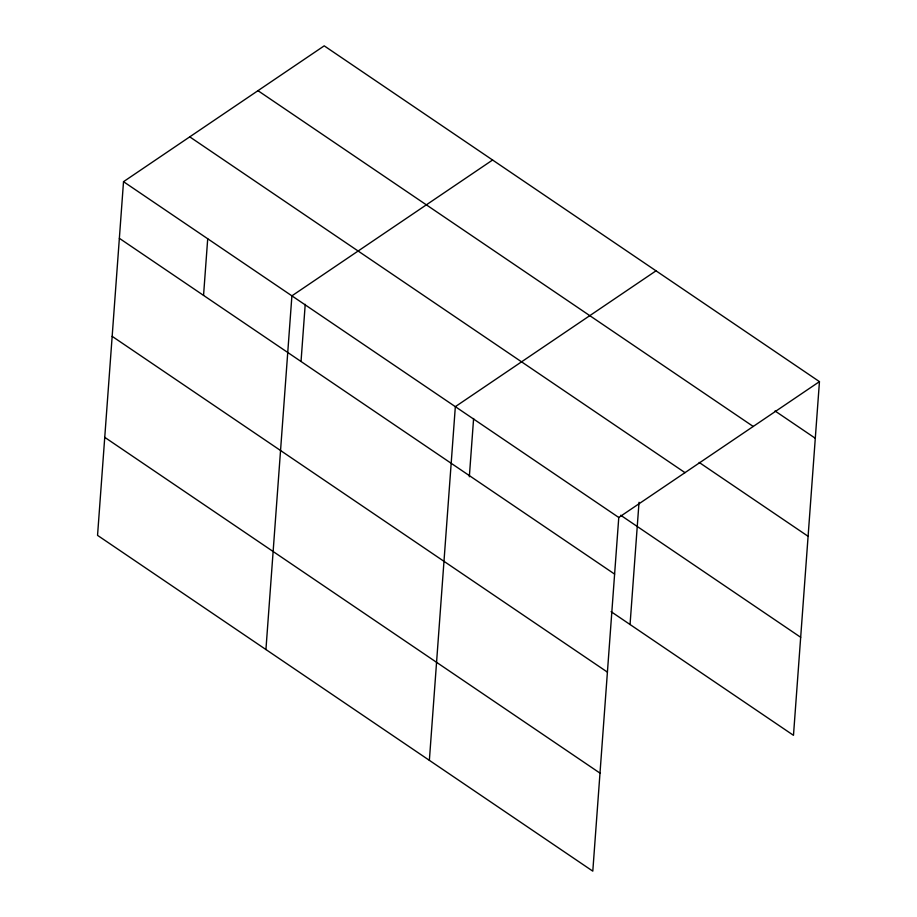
<?xml version="1.0" encoding="UTF-8"?>
<svg xmlns="http://www.w3.org/2000/svg" width="917" height="917" viewBox="0 0 917 917"><rect width="100%" height="100%" fill="white"/><g stroke="black" fill="none" stroke-linecap="round" stroke-linejoin="round"><path stroke-width="1.38" d="M123.52 181.681L97.546 535.368L592.795 871.15L618.769 517.475L819.454 381.632L324.205 45.85L123.52 181.681L618.769 517.475M203.551 295.4L207.712 238.764M265.93 649.534L291.904 295.847L492.589 160.016M301.051 361.172L305.223 304.341M429.362 760.342L455.336 406.655L656.022 270.824M469.332 476.76L473.608 418.507M630.048 624.511L639.023 502.298M819.454 381.632L793.48 735.319L611.1 611.662M775.025 410.965L815.293 438.269M257.975 90.68L753.224 426.462M699.144 462.42L808.095 536.296M189.75 136.862L684.988 472.645M620.671 515.239L800.679 637.292M119.359 238.317L614.608 574.099M112.161 336.344L607.409 672.127M104.744 437.34L599.993 773.123"/></g></svg>
